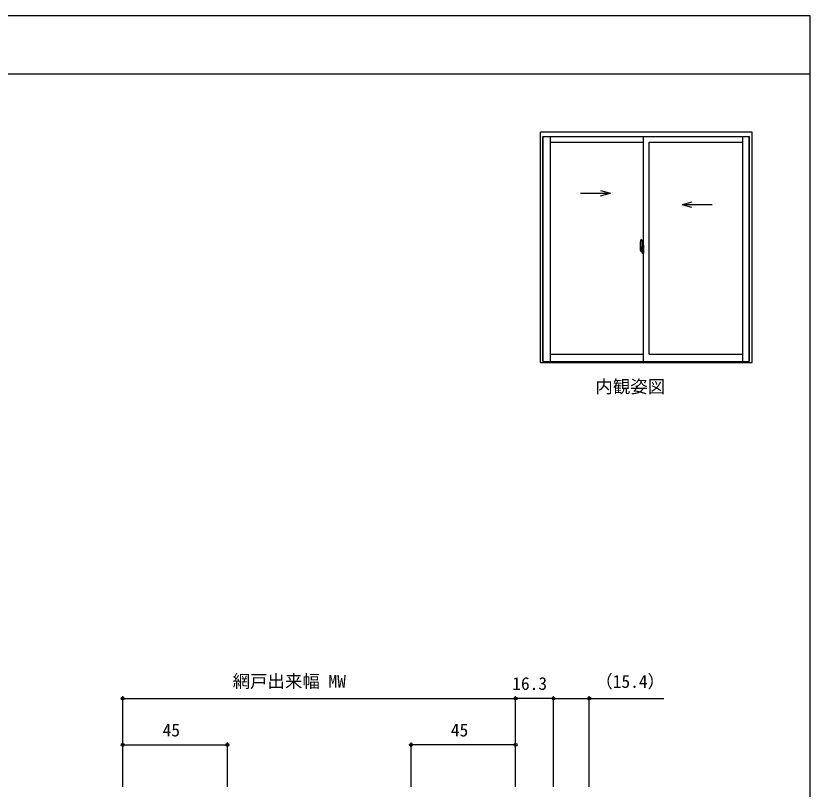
# Model space of a CAD drawing. Units: millimetres, scale not verified. Extents: x -437 to 438, y -331 to 329.
# Drawn here: x 96.4 to 438.1, y -38.7 to 293.8 of the extents above; entities that cross this region are included whole.
import ezdxf
from ezdxf.enums import TextEntityAlignment as Align

# ---------------------------------------------------------------- set-up
doc = ezdxf.new("R2010")
doc.units = ezdxf.units.MM
doc.header["$LTSCALE"] = 2
for name, color, linetype in [('0-1_USER1', 3, 'Continuous'), ('0-6_YKK_A1', 4, 'Continuous'), ('0-7_YKK_D', 6, 'Continuous'), ('0-8_YKK_ZWAK', 7, 'Continuous')]:
    doc.layers.add(name, color=color, linetype=linetype)
doc.styles.add('ＭＳ ゴシック', font='')
doc.styles.get('ＭＳ ゴシック').set_extended_font_data('MS Gothic')

msp = doc.modelspace()

# ---------------------------------------------------------------- linework, layer by layer
at = {"layer": '0-6_YKK_A1'}
for p, q in [((413.1, 243.8), (322.1, 243.8)), ((322.1, 144.77), (322.1, 243.8)), ((413.1, 144.77), (413.1, 243.8)), ((323.16, 145.12), (323.16, 241.965)), ((323.16, 241.965), (412.04, 241.965)), ((323.285, 145.12), (323.285, 241.965)), ((326.235, 241.965), (326.235, 145.12)), ((326.235, 239.465), (366.35, 239.465)), ((366.35, 145.12), (366.35, 241.965)), ((368.85, 148.3), (368.85, 239.465)), ((368.85, 239.465), (408.965, 239.465)), ((408.965, 241.965), (408.965, 145.12)), ((411.915, 145.12), (411.915, 241.965)), ((412.04, 145.117), (412.04, 241.965)), ((347.962, 218.694), (352.195, 217.56)), ((339.255, 217.56), (352.195, 217.56)), ((347.962, 216.426), (352.195, 217.56)), ((387.238, 213.694), (383.005, 212.56)), ((395.945, 212.56), (383.005, 212.56)), ((387.238, 211.426), (383.005, 212.56)), ((364.95, 195.188), (364.95, 192.97)), ((365.191, 197.442), (365.624, 197.457)), ((365.65, 197.432), (365.65, 194.173)), ((365.775, 195.138), (365.775, 194.233)), ((365.9, 195.188), (365.825, 195.188)), ((365.9, 195.188), (365.9, 194.233)), ((365.9, 195.163), (365.925, 195.163)), ((365.925, 195.193), (366.35, 195.208)), ((365.925, 195.193), (365.925, 194.208)), ((365.925, 195.163), (365.925, 194.208)), ((366.35, 195.208), (366.35, 191.708)), ((365.806, 193.458), (364.77, 193.458)), ((364.787, 193.458), (366.114, 193.458)), ((364.998, 192.92), (365.205, 192.913)), ((365.538, 194.325), (365.15, 194.325)), ((365.15, 193.265), (365.15, 194.325)), ((365.15, 193.262), (365.15, 193.265)), ((365.151, 193.215), (365.15, 193.262)), ((365.151, 193.226), (365.15, 193.262)), ((365.175, 194.252), (365.538, 194.252)), ((365.175, 193.273), (365.175, 194.252)), ((365.205, 193.085), (365.205, 192.913)), ((365.42, 193.085), (365.205, 193.085)), ((365.24, 193.016), (365.205, 193.016)), ((365.24, 192.968), (365.475, 192.968)), ((365.24, 192.838), (365.24, 192.968)), ((365.24, 192.822), (365.24, 192.838)), ((365.24, 192.822), (365.529, 192.822)), ((365.35, 192.569), (365.35, 192.519)), ((365.538, 192.519), (365.35, 192.519)), ((365.375, 192.594), (365.538, 192.594)), ((365.42, 193.092), (365.42, 193.058)), ((365.46, 193.092), (365.42, 193.092)), ((365.46, 193.876), (365.46, 193.058)), ((365.635, 193.876), (365.46, 193.876)), ((365.475, 193.544), (365.46, 193.544)), ((365.475, 193.43), (365.475, 193.628)), ((365.475, 193.43), (365.575, 193.43)), ((365.475, 193.43), (365.475, 193.43)), ((365.475, 193.356), (365.475, 193.43)), ((365.475, 193.356), (365.575, 193.356)), ((365.475, 193.31), (365.475, 193.356)), ((365.475, 193.31), (365.575, 193.31)), ((365.475, 193.116), (365.475, 193.31)), ((365.475, 193.116), (365.575, 193.116)), ((365.475, 193.062), (365.475, 193.116)), ((365.475, 193.062), (365.575, 193.062)), ((365.475, 193.058), (365.475, 193.062)), ((365.5, 193.458), (366.524, 193.458)), ((365.575, 193.016), (365.563, 193.016)), ((365.575, 194.048), (365.575, 194.098)), ((365.575, 193.876), (365.575, 193.653)), ((365.65, 193.757), (365.575, 193.757)), ((365.575, 193.43), (365.575, 192.632)), ((365.745, 193.43), (365.575, 193.43)), ((365.575, 193.43), (365.575, 193.43)), ((365.575, 193.356), (365.575, 193.43)), ((365.575, 193.31), (365.575, 193.356)), ((365.575, 193.116), (365.575, 193.31)), ((365.575, 193.286), (365.575, 193.016)), ((365.575, 193.062), (365.575, 193.116)), ((365.575, 193.058), (365.575, 193.062)), ((365.575, 193.058), (365.575, 192.927)), ((365.575, 192.927), (365.575, 192.914)), ((365.575, 192.914), (365.575, 192.863)), ((365.635, 194.173), (365.635, 193.876)), ((365.65, 194.173), (365.635, 194.173)), ((365.65, 194.212), (365.65, 193.653)), ((365.65, 193.653), (365.65, 194.006)), ((365.65, 193.715), (365.65, 193.95)), ((365.65, 192.909), (365.65, 193.43)), ((365.65, 193.43), (365.65, 192.632)), ((365.675, 194.031), (365.775, 194.033)), ((365.775, 192.883), (365.675, 192.884)), ((365.9, 194.233), (365.775, 194.233)), ((365.775, 193.865), (365.775, 194.178)), ((365.775, 192.737), (365.775, 193.05)), ((365.775, 191.778), (365.775, 192.683)), ((365.9, 192.683), (365.775, 192.683)), ((365.925, 194.208), (365.799, 194.203)), ((365.925, 192.708), (365.799, 192.712)), ((365.8, 194.208), (365.8, 194.233)), ((365.925, 194.208), (365.8, 194.208)), ((365.8, 192.708), (365.8, 192.683)), ((365.925, 192.708), (365.8, 192.708)), ((365.823, 193.792), (365.823, 193.123)), ((365.9, 191.728), (365.825, 191.728)), ((365.835, 193.791), (365.835, 192.774)), ((366.32, 193.832), (365.86, 193.816)), ((365.86, 192.75), (366.32, 192.734)), ((365.9, 192.858), (365.9, 192.8)), ((365.9, 191.728), (365.9, 192.683)), ((365.9, 191.753), (365.925, 191.753)), ((366.275, 192.883), (365.925, 192.883)), ((365.925, 192.775), (366.275, 192.775)), ((365.925, 191.753), (365.925, 192.708)), ((366.005, 193.948), (366.005, 193.878)), ((366.19, 193.973), (366.03, 193.973)), ((366.03, 193.853), (366.19, 193.853)), ((366.215, 193.948), (366.215, 193.878)), ((366.3, 192.858), (366.3, 192.8)), ((366.335, 193.817), (366.335, 192.748)), ((366.335, 193.817), (366.335, 193.811)), ((366.35, 193.595), (366.335, 193.595)), ((366.35, 193.27), (366.335, 193.27)), ((326.235, 148.3), (366.35, 148.3)), ((368.85, 148.3), (408.965, 148.3)), ((322.1, 144.77), (413.1, 144.77)), ((323.16, 145.12), (412.04, 145.12))]:
    msp.add_line(p, q, dxfattribs=at)
for points in [[(365.24, 192.968), (365.24, 193.058), (365.475, 193.058), (365.575, 193.058)], [(365.35, 192.519), (365.328, 192.55), (365.317, 192.566)], [(365.572, 192.847), (365.569, 192.841), (365.564, 192.835), (365.553, 192.827), (365.538, 192.823), (365.521, 192.822), (365.51, 192.824), (365.499, 192.827), (365.475, 192.838), (365.475, 192.838)], [(365.575, 194.215), (365.575, 193.876), (365.575, 193.653)], [(365.575, 193.653), (365.745, 193.653), (365.745, 193.455)], [(365.575, 193.455), (365.745, 193.455), (365.745, 193.43)], [(365.823, 193.792), (365.823, 193.792), (365.814, 193.794), (365.804, 193.799), (365.792, 193.811), (365.779, 193.838), (365.775, 193.865)], [(365.775, 193.05), (365.775, 193.059), (365.783, 193.087), (365.79, 193.1), (365.799, 193.112), (365.807, 193.118), (365.818, 193.123), (365.823, 193.123)], [(365.925, 192.708), (365.925, 191.722), (366.35, 191.708)]]:
    msp.add_lwpolyline(points, dxfattribs=at)
for centre, radius, start, end in [((378.2, 195.146), 13.25, 170.20654, 179.82143), ((365.192, 197.392), 0.05, 92, 170.20654), ((365.625, 197.432), 0.025, 0, 92), ((365.825, 195.138), 0.05, 90, 180), ((365, 192.97), 0.05, 180, 268), ((366.626, 193.263), 1.476, 179.91894, 190.81318), ((365.175, 194.277), 0.025, 180, 270), ((366.458, 193.205), 1.307, 179.5362, 192.85144), ((366.647, 193.232), 1.472, 178.42075, 189.33089), ((366.099, 193.126), 0.933, 188.62914, 193.1575), ((366.458, 193.205), 1.307, 192.85144, 209.23122), ((366.099, 193.126), 0.933, 193.1575, 216.63292), ((366.06, 193.146), 0.88, 189.9821, 192.05297), ((366.06, 193.146), 0.88, 192.05297, 218.82619), ((365.375, 192.569), 0.025, 90, 180), ((365.48, 193.063), 0.095, 266.91231, 356.7406), ((365.538, 194.212), 0.113, 0, 90), ((365.538, 194.215), 0.0375, 0, 90), ((365.538, 192.632), 0.0375, 270, 0), ((365.538, 192.632), 0.113, 270, 0), ((365.675, 194.006), 0.025, 91, 180), ((365.675, 192.909), 0.025, 180, 269.00002), ((365.8, 194.178), 0.025, 91.99999, 180), ((365.8, 192.737), 0.025, 180, 268.00001), ((365.825, 191.778), 0.05, 180, 270), ((365.86, 193.79), 0.0254, 88.99206, 157.90245), ((365.86, 192.775), 0.0256, 202.43823, 270.66726), ((365.925, 192.858), 0.025, 90, 180), ((365.925, 192.8), 0.025, 180, 270), ((366.03, 193.948), 0.025, 90, 180), ((366.03, 193.878), 0.025, 180, 270), ((366.19, 193.948), 0.025, 0, 90), ((366.19, 193.878), 0.025, 270, 0), ((366.275, 192.858), 0.025, 0, 90), ((366.275, 192.8), 0.025, 270, 0)]:
    msp.add_arc(centre, radius, start, end, dxfattribs=at)
for centre, major_axis, ratio, start_param, end_param in [((365.575, 193.628), (0.1, 0), 0.251336, 1.5707963, 3.1415927), ((365.575, 193.43), (0.1, 0), 0.251336, 1.5707963, 3.1415927), ((365.475, 192.863), (0.1, 0), 0.637322, 6.0305051, 6.2831853), ((365.86, 193.791), (-0.0236, 0.0086), 0.995692, 6.2803203, 6.6313047), ((365.86, 192.774), (0.0236, 0.0086), 0.995692, 2.7934732, 3.1444576), ((366.32, 193.817), (0.0106, 0.011), 0.965668, 5.4977978, 7.1034794), ((366.32, 192.749), (-0.0106, 0.011), 0.965668, 2.3212985, 3.9269802)]:
    msp.add_ellipse(centre, major_axis=major_axis, ratio=ratio, start_param=start_param, end_param=end_param, dxfattribs=at)
at = {"layer": '0-7_YKK_D'}
for p, q in [((142.4, -37.698), (142.4, 1.302)), ((142.4, 0.302), (311.398, 0.302)), ((311.398, -37.698), (311.398, 1.302)), ((311.398, -37.698), (311.398, 1.302)), ((327.7, 0.302), (311.398, 0.302)), ((327.7, -37.698), (327.7, 1.302)), ((327.7, -37.698), (327.7, 1.302)), ((343.1, -37.698), (343.1, 1.302)), ((142.4, -37.698), (142.4, -18.698)), ((142.4, -19.698), (187.4, -19.698)), ((187.4, -37.698), (187.4, -18.698)), ((266.398, -37.698), (266.398, -18.698)), ((311.398, -19.698), (266.398, -19.698)), ((311.398, -37.698), (311.398, -18.698))]:
    msp.add_line(p, q, dxfattribs=at)
msp.add_lwpolyline([(327.7, 0.302), (343.1, 0.302), (375.176, 0.302)], dxfattribs=at)
for centre in [(142.4, 0.302), (311.398, 0.302), (311.398, 0.302), (327.7, 0.302), (327.7, 0.302), (343.1, 0.302), (142.4, -19.698), (187.4, -19.698), (266.398, -19.698), (311.398, -19.698)]:
    msp.add_circle(centre, 0.637, dxfattribs=at)
at = {"layer": '0-8_YKK_ZWAK'}
for p, q in [((438.1, 293.8), (-436.9, 293.8)), ((438.1, 268.8), (-436.9, 268.8))]:
    msp.add_line(p, q, dxfattribs=at)
msp.add_lwpolyline([(-436.9, -331.2), (438.1, -331.2), (438.1, 293.8)], dxfattribs=at)

# ---------------------------------------------------------------- texts
at = {"layer": '0-1_USER1', "style": 'ＭＳ ゴシック'}
msp.add_text('内観姿図', height=5.499, dxfattribs=at).set_placement((345.718, 129.991), align=Align.BOTTOM_LEFT)
at = {"layer": '0-7_YKK_D', "style": 'ＭＳ ゴシック'}
for s, p in [('網戸出来幅 MW', (189.655, 3.282)), ('（15.4）', (345.69, 3.197)), ('16.3', (309.961, 2.302)), ('45', (159.531, -17.698)), ('45', (283.529, -17.698))]:
    msp.add_text(s, height=5.499, dxfattribs=at).set_placement(p, align=Align.BOTTOM_LEFT)

doc.saveas('drawing.dxf')
